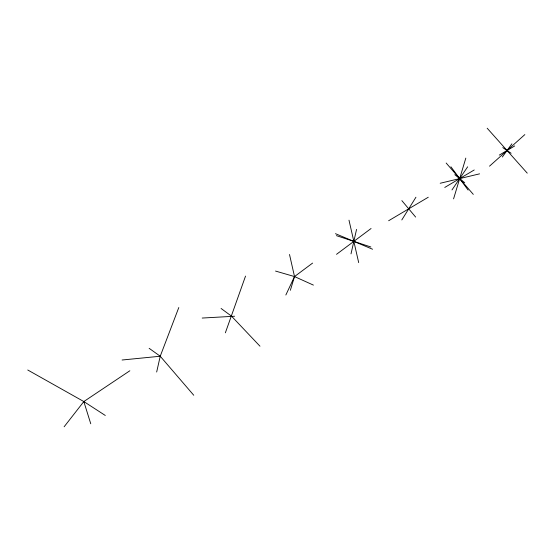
<?xml version="1.0" encoding="UTF-8"?>
<svg xmlns="http://www.w3.org/2000/svg" width="555" height="555" viewBox="0 0 555 555"><rect width="100%" height="100%" fill="white"/><g stroke="black" fill="none" stroke-linecap="round" stroke-linejoin="round"><path stroke-width="0.83" d="M156.67 372.023L160.228 356.234L178.8 307.519M351.01 253.864L356.56 229.375M453.574 198.87L465.818 158.106M290.355 290.286L294.518 276.57L289.509 254.488M245.532 276.092L225.358 332.813M285.853 294.996L294.518 276.57L312.597 263.091M401.806 219.953L415.938 197.219M451.978 189.942L467.657 166.812M502.331 157.01L511.877 143.842M64.123 426.781L83.826 401.556L129.849 370.768M489.51 166.174L524.843 134.594M336.517 254.322L371.066 228.514M388.632 220.744L428.266 197.233M444.77 187.444L474.227 169.969M499.285 155.102L514.721 145.944M440.198 183.261L479.575 173.847M122.086 360.008L160.228 356.234L193.75 395.25M202.2 318.05L234.612 316.225M275.53 271.062L294.518 276.57L313.409 285.103M336.372 235.632L370.865 246.989M335.463 233.683L372.578 249.23M27.75 369.998L83.826 401.556L105.297 415.466M502.781 147.595L511.12 153.27M149.149 348.318L160.228 356.234M221.077 308.462L231.497 316.142L259.976 346.202M454.809 174.665L464.729 182.734M487.179 128.219L527.25 173.153M446.171 163.024L473.297 194.382M401.862 200.626L415.626 217.067M450.903 166.764L468.122 190.067M83.826 401.556L90.756 423.777M348.991 220.182L358.69 262.612"/></g></svg>
